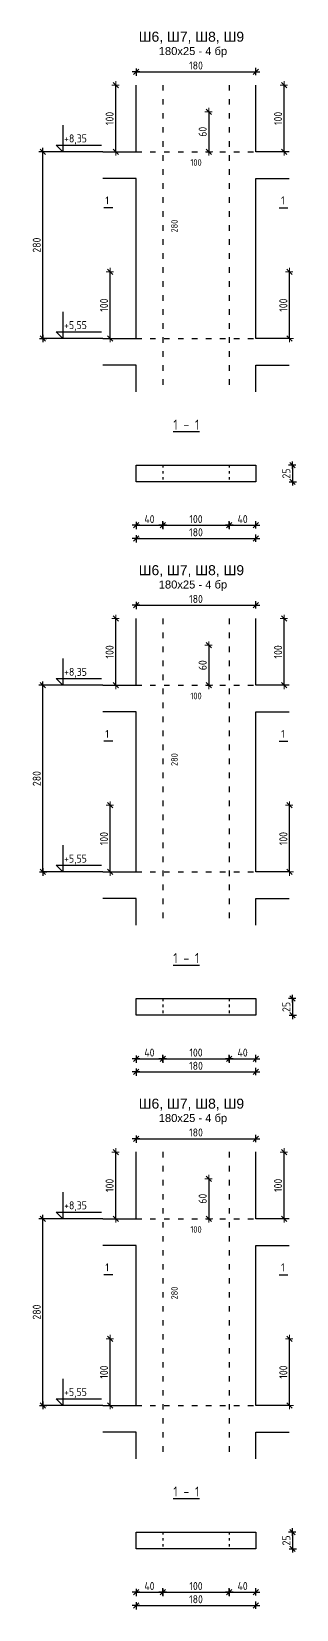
# Model space of a CAD drawing. Header units: millimetres. Extents: x 879 to 91735, y -13728 to 454.
# Drawn here: x 5611 to 6009, y -1912 to 454 of the extents above; entities that cross this region are included whole.
import ezdxf
from ezdxf.enums import TextEntityAlignment as Align

# ---------------------------------------------------------------- set-up
doc = ezdxf.new("R2010")
doc.units = ezdxf.units.MM
doc.linetypes.add('ACAD_ISO03W100', pattern=[30, 12, -18])
for name, color, linetype, lineweight in [('1K_arm_koti', 5, 'Continuous', 20), ('1K_koti_razrezi', 3, 'Continuous', 25), ('1K_text-koloni', 3, 'Continuous', 35)]:
    doc.layers.add(name, color=color, linetype=linetype, lineweight=lineweight)
for name, color, linetype in [('1K_SHA', 134, 'Continuous'), ('KTX', 1, 'Continuous'), ('KTXTXT', 4, 'Continuous')]:
    doc.layers.add(name, color=color, linetype=linetype)
doc.styles.add('DIM', font='romans.shx', dxfattribs={"width": 0.85})
doc.styles.add('Z1', font='ARIAL.TTF')
doc.dimstyles.new('obseg', dxfattribs={"dimtxt": 10, "dimasz": 1, "dimexe": 0.3, "dimexo": 0, "dimgap": 0, "dimtad": 0, "dimrnd": 1, "dimzin": 14, "dimdsep": 46, "dimtxsty": 'DIM', "dimblk": 'DIM2', "dimcen": 0.09, "dimse1": 1, "dimse2": 1, "dimsd1": 1, "dimsd2": 1, "dimclrd": 256, "dimclre": 256, "dimclrt": 256, "dimadec": 0, "dimazin": 0, "dimtfac": 2.307692, "dimtix": 1, "dimtmove": 2, "dimatfit": 3, "dimldrblk": 'DIM2', "dimfxl": 0, "dimtvp": 0.769231, "dimtolj": 1, "dimtzin": 14, "dimarcsym": 0})
doc.dimstyles.new('RAZR1', dxfattribs={"dimtxt": 12, "dimasz": 1, "dimexe": 0.3, "dimexo": 0, "dimgap": 0, "dimtad": 0, "dimrnd": 0.1, "dimzin": 14, "dimdsep": 46, "dimtxsty": 'DIM', "dimblk": 'DIM2', "dimcen": 0.09, "dimse1": 1, "dimse2": 1, "dimclrd": 256, "dimclre": 256, "dimclrt": 41, "dimadec": 8, "dimazin": 0, "dimtfac": 2.307692, "dimtix": 1, "dimtmove": 2, "dimatfit": 3, "dimldrblk": 'DIM2', "dimfxl": 0, "dimtvp": 0.769231, "dimtolj": 1, "dimtzin": 14, "dimarcsym": 0})

# ---------------------------------------------------------------- blocks, each defined once
blk = doc.blocks.new('DIM2')
for p, q in [((-5.7, 0), (5.7, 0)), ((4, 4), (-4, -4)), ((0, -5), (0, 6))]:
    blk.add_line(p, q)
blk = doc.blocks.new('*D148')
at = {"layer": '1K_koti_razrezi', "lineweight": -2}
blk.add_line((5769.2, -1906.2), (5947.2, -1906.2), dxfattribs=at)
at = {"layer": 'Defpoints', "color": 0}
for p in [(5768.2, -1821.2), (5948.2, -1821.2), (5948.2, -1906.2)]:
    blk.add_point(p, dxfattribs=at)
at = {"layer": '1K_koti_razrezi', "lineweight": -2, "rotation": 180}
blk.add_blockref('DIM2', (5768.2, -1906.2), dxfattribs=at)
at = {"layer": '1K_koti_razrezi', "lineweight": -2}
blk.add_blockref('DIM2', (5948.2, -1906.2), dxfattribs=at)
at = {"layer": '1K_koti_razrezi', "color": 41, "insert": (5858.2, -1896.9), "char_height": 12, "attachment_point": 5, "style": 'DIM'}
blk.add_mtext('\\A1;180', dxfattribs=at)
blk = doc.blocks.new('*D149')
at = {"layer": '1K_koti_razrezi', "lineweight": -2}
blk.add_line((6003.2, -1797.2), (6003.2, -1820.2), dxfattribs=at)
at = {"layer": 'Defpoints', "color": 0}
for p in [(5948.2, -1796.2), (5948.2, -1821.2), (6003.2, -1821.2)]:
    blk.add_point(p, dxfattribs=at)
at = {"layer": '1K_koti_razrezi', "lineweight": -2}
for p, rotation in [((6003.2, -1796.2), 90), ((6003.2, -1821.2), 270)]:
    blk.add_blockref('DIM2', p, dxfattribs=dict(at, rotation=rotation))
at = {"layer": '1K_koti_razrezi', "color": 41, "insert": (5993.9, -1808.7), "char_height": 12, "attachment_point": 5, "rotation": 90, "style": 'DIM'}
blk.add_mtext('\\A1;25', dxfattribs=at)
blk = doc.blocks.new('*D150')
at = {"layer": '1K_koti_razrezi', "lineweight": -2}
blk.add_line((5628.2, -1605.2), (5628.2, -1327.2), dxfattribs=at)
at = {"layer": 'Defpoints', "color": 0}
for p in [(5628.2, -1326.2), (5718.2, -1326.2), (5718.2, -1606.2)]:
    blk.add_point(p, dxfattribs=at)
at = {"layer": '1K_koti_razrezi', "lineweight": -2}
for p, rotation in [((5628.2, -1326.2), 90), ((5628.2, -1606.2), 270)]:
    blk.add_blockref('DIM2', p, dxfattribs=dict(at, rotation=rotation))
at = {"layer": '1K_koti_razrezi', "color": 41, "insert": (5618.9, -1466.2), "char_height": 12, "attachment_point": 5, "rotation": 90, "style": 'DIM'}
blk.add_mtext('\\A1;280', dxfattribs=at)
blk = doc.blocks.new('*D151')
at = {"layer": '1K_koti_razrezi', "lineweight": -2}
blk.add_line((5769.2, -1206.2), (5947.2, -1206.2), dxfattribs=at)
at = {"layer": 'Defpoints', "color": 0}
for p in [(5948.2, -1206.2), (5768.2, -1366.2), (5948.2, -1366.2)]:
    blk.add_point(p, dxfattribs=at)
at = {"layer": '1K_koti_razrezi', "lineweight": -2, "rotation": 180}
blk.add_blockref('DIM2', (5768.2, -1206.2), dxfattribs=at)
at = {"layer": '1K_koti_razrezi', "lineweight": -2}
blk.add_blockref('DIM2', (5948.2, -1206.2), dxfattribs=at)
at = {"layer": '1K_koti_razrezi', "color": 41, "insert": (5858.2, -1196.9), "char_height": 12, "attachment_point": 5, "style": 'DIM'}
blk.add_mtext('\\A1;180', dxfattribs=at)
blk = doc.blocks.new('*D152')
at = {"layer": '1K_koti_razrezi', "lineweight": -2}
blk.add_line((5769.2, -1886.3), (5807.2, -1886.3), dxfattribs=at)
at = {"layer": 'Defpoints', "color": 0}
for p in [(5768.2, -1821.2), (5808.2, -1821.2), (5808.2, -1886.3)]:
    blk.add_point(p, dxfattribs=at)
at = {"layer": '1K_koti_razrezi', "lineweight": -2, "rotation": 180}
blk.add_blockref('DIM2', (5768.2, -1886.3), dxfattribs=at)
at = {"layer": '1K_koti_razrezi', "lineweight": -2}
blk.add_blockref('DIM2', (5808.2, -1886.3), dxfattribs=at)
at = {"layer": '1K_koti_razrezi', "color": 41, "insert": (5788.2, -1877.1), "char_height": 12, "attachment_point": 5, "style": 'DIM'}
blk.add_mtext('\\A1;40', dxfattribs=at)
blk = doc.blocks.new('*D153')
at = {"layer": '1K_koti_razrezi', "lineweight": -2}
blk.add_line((5809.2, -1886.3), (5907.2, -1886.3), dxfattribs=at)
at = {"layer": 'Defpoints', "color": 0}
for p in [(5808.2, -1821.2), (5908.2, -1821.2), (5908.2, -1886.3)]:
    blk.add_point(p, dxfattribs=at)
at = {"layer": '1K_koti_razrezi', "lineweight": -2, "rotation": 180}
blk.add_blockref('DIM2', (5808.2, -1886.3), dxfattribs=at)
at = {"layer": '1K_koti_razrezi', "lineweight": -2}
blk.add_blockref('DIM2', (5908.2, -1886.3), dxfattribs=at)
at = {"layer": '1K_koti_razrezi', "color": 41, "insert": (5858.2, -1877.1), "char_height": 12, "attachment_point": 5, "style": 'DIM'}
blk.add_mtext('\\A1;100', dxfattribs=at)
blk = doc.blocks.new('*D154')
at = {"layer": '1K_koti_razrezi', "lineweight": -2}
blk.add_line((5909.2, -1886.3), (5947.2, -1886.3), dxfattribs=at)
at = {"layer": 'Defpoints', "color": 0}
for p in [(5908.2, -1821.2), (5948.2, -1821.2), (5948.2, -1886.3)]:
    blk.add_point(p, dxfattribs=at)
at = {"layer": '1K_koti_razrezi', "lineweight": -2, "rotation": 180}
blk.add_blockref('DIM2', (5908.2, -1886.3), dxfattribs=at)
at = {"layer": '1K_koti_razrezi', "lineweight": -2}
blk.add_blockref('DIM2', (5948.2, -1886.3), dxfattribs=at)
at = {"layer": '1K_koti_razrezi', "color": 41, "insert": (5928.2, -1877.1), "char_height": 12, "attachment_point": 5, "style": 'DIM'}
blk.add_mtext('\\A1;40', dxfattribs=at)
blk = doc.blocks.new('*D155')
at = {"layer": '1K_arm_koti', "lineweight": -2}
blk.add_line((5729.3, -1605.2), (5729.3, -1507.2), dxfattribs=at)
at = {"layer": 'Defpoints', "color": 0}
for p in [(5729.3, -1506.2), (5769.7, -1506.2), (5768.2, -1606.2)]:
    blk.add_point(p, dxfattribs=at)
at = {"layer": '1K_arm_koti', "lineweight": -2}
for p, rotation in [((5729.3, -1506.2), 90), ((5729.3, -1606.2), 270)]:
    blk.add_blockref('DIM2', p, dxfattribs=dict(at, rotation=rotation))
at = {"layer": '1K_arm_koti', "color": 41, "insert": (5720, -1556.2), "char_height": 12, "attachment_point": 5, "rotation": 90, "style": 'DIM'}
blk.add_mtext('\\A1;100', dxfattribs=at)
blk = doc.blocks.new('*D156')
at = {"layer": '1K_arm_koti', "lineweight": -2}
blk.add_line((5737.6, -1325.2), (5737.6, -1227.2), dxfattribs=at)
at = {"layer": 'Defpoints', "color": 0}
for p in [(5737.6, -1226.2), (5770.7, -1226.2), (5768.2, -1326.2)]:
    blk.add_point(p, dxfattribs=at)
at = {"layer": '1K_arm_koti', "lineweight": -2}
for p, rotation in [((5737.6, -1226.2), 90), ((5737.6, -1326.2), 270)]:
    blk.add_blockref('DIM2', p, dxfattribs=dict(at, rotation=rotation))
at = {"layer": '1K_arm_koti', "color": 41, "insert": (5728.4, -1276.2), "char_height": 12, "attachment_point": 5, "rotation": 90, "style": 'DIM'}
blk.add_mtext('\\A1;100', dxfattribs=at)
blk = doc.blocks.new('*D157')
at = {"layer": '1K_arm_koti', "lineweight": -2}
blk.add_line((5998.6, -1605.2), (5998.6, -1507.2), dxfattribs=at)
at = {"layer": 'Defpoints', "color": 0}
for p in [(5946.7, -1506.2), (5998.6, -1506.2), (5948.2, -1606.2)]:
    blk.add_point(p, dxfattribs=at)
at = {"layer": '1K_arm_koti', "lineweight": -2}
for p, rotation in [((5998.6, -1506.2), 90), ((5998.6, -1606.2), 270)]:
    blk.add_blockref('DIM2', p, dxfattribs=dict(at, rotation=rotation))
at = {"layer": '1K_arm_koti', "color": 41, "insert": (5989.4, -1556.2), "char_height": 12, "attachment_point": 5, "rotation": 90, "style": 'DIM'}
blk.add_mtext('\\A1;100', dxfattribs=at)
blk = doc.blocks.new('*D158')
at = {"layer": '1K_arm_koti', "lineweight": -2}
blk.add_line((5990.7, -1325.2), (5990.7, -1227.2), dxfattribs=at)
at = {"layer": 'Defpoints', "color": 0}
for p in [(5945.7, -1226.2), (5990.7, -1226.2), (5948.2, -1326.2)]:
    blk.add_point(p, dxfattribs=at)
at = {"layer": '1K_arm_koti', "lineweight": -2}
for p, rotation in [((5990.7, -1226.2), 90), ((5990.7, -1326.2), 270)]:
    blk.add_blockref('DIM2', p, dxfattribs=dict(at, rotation=rotation))
at = {"layer": '1K_arm_koti', "color": 41, "insert": (5981.5, -1276.2), "char_height": 12, "attachment_point": 5, "rotation": 90, "style": 'DIM'}
blk.add_mtext('\\A1;100', dxfattribs=at)
blk = doc.blocks.new('*D159')
at = {"layer": '1K_arm_koti', "lineweight": -2}
blk.add_line((5877.5, -1267.2), (5877.5, -1325.2), dxfattribs=at)
at = {"layer": 'Defpoints', "color": 0}
for p in [(5890.1, -1266.2), (5877.5, -1326.2), (5948.2, -1326.2)]:
    blk.add_point(p, dxfattribs=at)
at = {"layer": '1K_arm_koti', "lineweight": -2}
for p, rotation in [((5877.5, -1266.2), 90), ((5877.5, -1326.2), 270)]:
    blk.add_blockref('DIM2', p, dxfattribs=dict(at, rotation=rotation))
at = {"layer": '1K_arm_koti', "color": 41, "insert": (5868.2, -1296.2), "char_height": 12, "attachment_point": 5, "rotation": 90, "style": 'DIM'}
blk.add_mtext('\\A1;60', dxfattribs=at)
blk = doc.blocks.new('*D160')
at = {"layer": 'Defpoints', "color": 0}
for p in [(5833.5, -1326.2), (5833.5, -1606.2), (5833.5, -1606.2)]:
    blk.add_point(p, dxfattribs=at)
at = {"layer": '1K_arm_koti', "insert": (5825.8, -1437.7), "char_height": 10, "attachment_point": 5, "rotation": 90, "style": 'DIM'}
blk.add_mtext('\\A1;280', dxfattribs=at)
blk = doc.blocks.new('*D161')
at = {"layer": 'Defpoints', "color": 0}
for p in [(5808.2, -1350), (5908.2, -1350), (5908.2, -1350)]:
    blk.add_point(p, dxfattribs=at)
at = {"layer": '1K_arm_koti', "insert": (5858.2, -1342.3), "char_height": 10, "attachment_point": 5, "style": 'DIM'}
blk.add_mtext('\\A1;100', dxfattribs=at)
blk = doc.blocks.new('*D162')
at = {"layer": '1K_koti_razrezi', "lineweight": -2}
blk.add_line((5769.2, -1106.2), (5947.2, -1106.2), dxfattribs=at)
at = {"layer": 'Defpoints', "color": 0}
for p in [(5768.2, -1021.2), (5948.2, -1021.2), (5948.2, -1106.2)]:
    blk.add_point(p, dxfattribs=at)
at = {"layer": '1K_koti_razrezi', "lineweight": -2, "rotation": 180}
blk.add_blockref('DIM2', (5768.2, -1106.2), dxfattribs=at)
at = {"layer": '1K_koti_razrezi', "lineweight": -2}
blk.add_blockref('DIM2', (5948.2, -1106.2), dxfattribs=at)
at = {"layer": '1K_koti_razrezi', "color": 41, "insert": (5858.2, -1096.9), "char_height": 12, "attachment_point": 5, "style": 'DIM'}
blk.add_mtext('\\A1;180', dxfattribs=at)
blk = doc.blocks.new('*D163')
at = {"layer": '1K_koti_razrezi', "lineweight": -2}
blk.add_line((6003.2, -997.2), (6003.2, -1020.2), dxfattribs=at)
at = {"layer": 'Defpoints', "color": 0}
for p in [(5948.2, -996.2), (5948.2, -1021.2), (6003.2, -1021.2)]:
    blk.add_point(p, dxfattribs=at)
at = {"layer": '1K_koti_razrezi', "lineweight": -2}
for p, rotation in [((6003.2, -996.2), 90), ((6003.2, -1021.2), 270)]:
    blk.add_blockref('DIM2', p, dxfattribs=dict(at, rotation=rotation))
at = {"layer": '1K_koti_razrezi', "color": 41, "insert": (5993.9, -1008.7), "char_height": 12, "attachment_point": 5, "rotation": 90, "style": 'DIM'}
blk.add_mtext('\\A1;25', dxfattribs=at)
blk = doc.blocks.new('*D164')
at = {"layer": '1K_koti_razrezi', "lineweight": -2}
blk.add_line((5628.2, -805.2), (5628.2, -527.2), dxfattribs=at)
at = {"layer": 'Defpoints', "color": 0}
for p in [(5628.2, -526.2), (5718.2, -526.2), (5718.2, -806.2)]:
    blk.add_point(p, dxfattribs=at)
at = {"layer": '1K_koti_razrezi', "lineweight": -2}
for p, rotation in [((5628.2, -526.2), 90), ((5628.2, -806.2), 270)]:
    blk.add_blockref('DIM2', p, dxfattribs=dict(at, rotation=rotation))
at = {"layer": '1K_koti_razrezi', "color": 41, "insert": (5618.9, -666.2), "char_height": 12, "attachment_point": 5, "rotation": 90, "style": 'DIM'}
blk.add_mtext('\\A1;280', dxfattribs=at)
blk = doc.blocks.new('*D165')
at = {"layer": '1K_koti_razrezi', "lineweight": -2}
blk.add_line((5769.2, -406.2), (5947.2, -406.2), dxfattribs=at)
at = {"layer": 'Defpoints', "color": 0}
for p in [(5948.2, -406.2), (5768.2, -566.2), (5948.2, -566.2)]:
    blk.add_point(p, dxfattribs=at)
at = {"layer": '1K_koti_razrezi', "lineweight": -2, "rotation": 180}
blk.add_blockref('DIM2', (5768.2, -406.2), dxfattribs=at)
at = {"layer": '1K_koti_razrezi', "lineweight": -2}
blk.add_blockref('DIM2', (5948.2, -406.2), dxfattribs=at)
at = {"layer": '1K_koti_razrezi', "color": 41, "insert": (5858.2, -396.9), "char_height": 12, "attachment_point": 5, "style": 'DIM'}
blk.add_mtext('\\A1;180', dxfattribs=at)
blk = doc.blocks.new('*D166')
at = {"layer": '1K_koti_razrezi', "lineweight": -2}
blk.add_line((5769.2, -1086.3), (5807.2, -1086.3), dxfattribs=at)
at = {"layer": 'Defpoints', "color": 0}
for p in [(5768.2, -1021.2), (5808.2, -1021.2), (5808.2, -1086.3)]:
    blk.add_point(p, dxfattribs=at)
at = {"layer": '1K_koti_razrezi', "lineweight": -2, "rotation": 180}
blk.add_blockref('DIM2', (5768.2, -1086.3), dxfattribs=at)
at = {"layer": '1K_koti_razrezi', "lineweight": -2}
blk.add_blockref('DIM2', (5808.2, -1086.3), dxfattribs=at)
at = {"layer": '1K_koti_razrezi', "color": 41, "insert": (5788.2, -1077.1), "char_height": 12, "attachment_point": 5, "style": 'DIM'}
blk.add_mtext('\\A1;40', dxfattribs=at)
blk = doc.blocks.new('*D167')
at = {"layer": '1K_koti_razrezi', "lineweight": -2}
blk.add_line((5809.2, -1086.3), (5907.2, -1086.3), dxfattribs=at)
at = {"layer": 'Defpoints', "color": 0}
for p in [(5808.2, -1021.2), (5908.2, -1021.2), (5908.2, -1086.3)]:
    blk.add_point(p, dxfattribs=at)
at = {"layer": '1K_koti_razrezi', "lineweight": -2, "rotation": 180}
blk.add_blockref('DIM2', (5808.2, -1086.3), dxfattribs=at)
at = {"layer": '1K_koti_razrezi', "lineweight": -2}
blk.add_blockref('DIM2', (5908.2, -1086.3), dxfattribs=at)
at = {"layer": '1K_koti_razrezi', "color": 41, "insert": (5858.2, -1077.1), "char_height": 12, "attachment_point": 5, "style": 'DIM'}
blk.add_mtext('\\A1;100', dxfattribs=at)
blk = doc.blocks.new('*D168')
at = {"layer": '1K_koti_razrezi', "lineweight": -2}
blk.add_line((5909.2, -1086.3), (5947.2, -1086.3), dxfattribs=at)
at = {"layer": 'Defpoints', "color": 0}
for p in [(5908.2, -1021.2), (5948.2, -1021.2), (5948.2, -1086.3)]:
    blk.add_point(p, dxfattribs=at)
at = {"layer": '1K_koti_razrezi', "lineweight": -2, "rotation": 180}
blk.add_blockref('DIM2', (5908.2, -1086.3), dxfattribs=at)
at = {"layer": '1K_koti_razrezi', "lineweight": -2}
blk.add_blockref('DIM2', (5948.2, -1086.3), dxfattribs=at)
at = {"layer": '1K_koti_razrezi', "color": 41, "insert": (5928.2, -1077.1), "char_height": 12, "attachment_point": 5, "style": 'DIM'}
blk.add_mtext('\\A1;40', dxfattribs=at)
blk = doc.blocks.new('*D169')
at = {"layer": '1K_arm_koti', "lineweight": -2}
blk.add_line((5729.3, -805.2), (5729.3, -707.2), dxfattribs=at)
at = {"layer": 'Defpoints', "color": 0}
for p in [(5729.3, -706.2), (5769.7, -706.2), (5768.2, -806.2)]:
    blk.add_point(p, dxfattribs=at)
at = {"layer": '1K_arm_koti', "lineweight": -2}
for p, rotation in [((5729.3, -706.2), 90), ((5729.3, -806.2), 270)]:
    blk.add_blockref('DIM2', p, dxfattribs=dict(at, rotation=rotation))
at = {"layer": '1K_arm_koti', "color": 41, "insert": (5720, -756.2), "char_height": 12, "attachment_point": 5, "rotation": 90, "style": 'DIM'}
blk.add_mtext('\\A1;100', dxfattribs=at)
blk = doc.blocks.new('*D170')
at = {"layer": '1K_arm_koti', "lineweight": -2}
blk.add_line((5737.6, -525.2), (5737.6, -427.2), dxfattribs=at)
at = {"layer": 'Defpoints', "color": 0}
for p in [(5737.6, -426.2), (5770.7, -426.2), (5768.2, -526.2)]:
    blk.add_point(p, dxfattribs=at)
at = {"layer": '1K_arm_koti', "lineweight": -2}
for p, rotation in [((5737.6, -426.2), 90), ((5737.6, -526.2), 270)]:
    blk.add_blockref('DIM2', p, dxfattribs=dict(at, rotation=rotation))
at = {"layer": '1K_arm_koti', "color": 41, "insert": (5728.4, -476.2), "char_height": 12, "attachment_point": 5, "rotation": 90, "style": 'DIM'}
blk.add_mtext('\\A1;100', dxfattribs=at)
blk = doc.blocks.new('*D171')
at = {"layer": '1K_arm_koti', "lineweight": -2}
blk.add_line((5998.6, -805.2), (5998.6, -707.2), dxfattribs=at)
at = {"layer": 'Defpoints', "color": 0}
for p in [(5946.7, -706.2), (5998.6, -706.2), (5948.2, -806.2)]:
    blk.add_point(p, dxfattribs=at)
at = {"layer": '1K_arm_koti', "lineweight": -2}
for p, rotation in [((5998.6, -706.2), 90), ((5998.6, -806.2), 270)]:
    blk.add_blockref('DIM2', p, dxfattribs=dict(at, rotation=rotation))
at = {"layer": '1K_arm_koti', "color": 41, "insert": (5989.4, -756.2), "char_height": 12, "attachment_point": 5, "rotation": 90, "style": 'DIM'}
blk.add_mtext('\\A1;100', dxfattribs=at)
blk = doc.blocks.new('*D172')
at = {"layer": '1K_arm_koti', "lineweight": -2}
blk.add_line((5990.7, -525.2), (5990.7, -427.2), dxfattribs=at)
at = {"layer": 'Defpoints', "color": 0}
for p in [(5945.7, -426.2), (5990.7, -426.2), (5948.2, -526.2)]:
    blk.add_point(p, dxfattribs=at)
at = {"layer": '1K_arm_koti', "lineweight": -2}
for p, rotation in [((5990.7, -426.2), 90), ((5990.7, -526.2), 270)]:
    blk.add_blockref('DIM2', p, dxfattribs=dict(at, rotation=rotation))
at = {"layer": '1K_arm_koti', "color": 41, "insert": (5981.5, -476.2), "char_height": 12, "attachment_point": 5, "rotation": 90, "style": 'DIM'}
blk.add_mtext('\\A1;100', dxfattribs=at)
blk = doc.blocks.new('*D173')
at = {"layer": '1K_arm_koti', "lineweight": -2}
blk.add_line((5877.5, -467.2), (5877.5, -525.2), dxfattribs=at)
at = {"layer": 'Defpoints', "color": 0}
for p in [(5890.1, -466.2), (5877.5, -526.2), (5948.2, -526.2)]:
    blk.add_point(p, dxfattribs=at)
at = {"layer": '1K_arm_koti', "lineweight": -2}
for p, rotation in [((5877.5, -466.2), 90), ((5877.5, -526.2), 270)]:
    blk.add_blockref('DIM2', p, dxfattribs=dict(at, rotation=rotation))
at = {"layer": '1K_arm_koti', "color": 41, "insert": (5868.2, -496.2), "char_height": 12, "attachment_point": 5, "rotation": 90, "style": 'DIM'}
blk.add_mtext('\\A1;60', dxfattribs=at)
blk = doc.blocks.new('*D174')
at = {"layer": 'Defpoints', "color": 0}
for p in [(5833.5, -526.2), (5833.5, -806.2), (5833.5, -806.2)]:
    blk.add_point(p, dxfattribs=at)
at = {"layer": '1K_arm_koti', "insert": (5825.8, -637.7), "char_height": 10, "attachment_point": 5, "rotation": 90, "style": 'DIM'}
blk.add_mtext('\\A1;280', dxfattribs=at)
blk = doc.blocks.new('*D175')
at = {"layer": 'Defpoints', "color": 0}
for p in [(5808.2, -550), (5908.2, -550), (5908.2, -550)]:
    blk.add_point(p, dxfattribs=at)
at = {"layer": '1K_arm_koti', "insert": (5858.2, -542.3), "char_height": 10, "attachment_point": 5, "style": 'DIM'}
blk.add_mtext('\\A1;100', dxfattribs=at)
blk = doc.blocks.new('*D176')
at = {"layer": '1K_koti_razrezi', "lineweight": -2}
blk.add_line((5769.2, -306.2), (5947.2, -306.2), dxfattribs=at)
at = {"layer": 'Defpoints', "color": 0}
for p in [(5768.2, -221.2), (5948.2, -221.2), (5948.2, -306.2)]:
    blk.add_point(p, dxfattribs=at)
at = {"layer": '1K_koti_razrezi', "lineweight": -2, "rotation": 180}
blk.add_blockref('DIM2', (5768.2, -306.2), dxfattribs=at)
at = {"layer": '1K_koti_razrezi', "lineweight": -2}
blk.add_blockref('DIM2', (5948.2, -306.2), dxfattribs=at)
at = {"layer": '1K_koti_razrezi', "color": 41, "insert": (5858.2, -296.9), "char_height": 12, "attachment_point": 5, "style": 'DIM'}
blk.add_mtext('\\A1;180', dxfattribs=at)
blk = doc.blocks.new('*D177')
at = {"layer": '1K_koti_razrezi', "lineweight": -2}
blk.add_line((6003.2, -197.2), (6003.2, -220.2), dxfattribs=at)
at = {"layer": 'Defpoints', "color": 0}
for p in [(5948.2, -196.2), (5948.2, -221.2), (6003.2, -221.2)]:
    blk.add_point(p, dxfattribs=at)
at = {"layer": '1K_koti_razrezi', "lineweight": -2}
for p, rotation in [((6003.2, -196.2), 90), ((6003.2, -221.2), 270)]:
    blk.add_blockref('DIM2', p, dxfattribs=dict(at, rotation=rotation))
at = {"layer": '1K_koti_razrezi', "color": 41, "insert": (5993.9, -208.7), "char_height": 12, "attachment_point": 5, "rotation": 90, "style": 'DIM'}
blk.add_mtext('\\A1;25', dxfattribs=at)
blk = doc.blocks.new('*D178')
at = {"layer": '1K_koti_razrezi', "lineweight": -2}
blk.add_line((5628.2, -5.2), (5628.2, 272.8), dxfattribs=at)
at = {"layer": 'Defpoints', "color": 0}
for p in [(5628.2, 273.8), (5718.2, 273.8), (5718.2, -6.2)]:
    blk.add_point(p, dxfattribs=at)
at = {"layer": '1K_koti_razrezi', "lineweight": -2}
for p, rotation in [((5628.2, 273.8), 90), ((5628.2, -6.2), 270)]:
    blk.add_blockref('DIM2', p, dxfattribs=dict(at, rotation=rotation))
at = {"layer": '1K_koti_razrezi', "color": 41, "insert": (5618.9, 133.8), "char_height": 12, "attachment_point": 5, "rotation": 90, "style": 'DIM'}
blk.add_mtext('\\A1;280', dxfattribs=at)
blk = doc.blocks.new('*D179')
at = {"layer": '1K_koti_razrezi', "lineweight": -2}
blk.add_line((5769.2, 393.8), (5947.2, 393.8), dxfattribs=at)
at = {"layer": 'Defpoints', "color": 0}
for p in [(5948.2, 393.8), (5768.2, 233.8), (5948.2, 233.8)]:
    blk.add_point(p, dxfattribs=at)
at = {"layer": '1K_koti_razrezi', "lineweight": -2, "rotation": 180}
blk.add_blockref('DIM2', (5768.2, 393.8), dxfattribs=at)
at = {"layer": '1K_koti_razrezi', "lineweight": -2}
blk.add_blockref('DIM2', (5948.2, 393.8), dxfattribs=at)
at = {"layer": '1K_koti_razrezi', "color": 41, "insert": (5858.2, 403.1), "char_height": 12, "attachment_point": 5, "style": 'DIM'}
blk.add_mtext('\\A1;180', dxfattribs=at)
blk = doc.blocks.new('*D180')
at = {"layer": '1K_koti_razrezi', "lineweight": -2}
blk.add_line((5769.2, -286.3), (5807.2, -286.3), dxfattribs=at)
at = {"layer": 'Defpoints', "color": 0}
for p in [(5768.2, -221.2), (5808.2, -221.2), (5808.2, -286.3)]:
    blk.add_point(p, dxfattribs=at)
at = {"layer": '1K_koti_razrezi', "lineweight": -2, "rotation": 180}
blk.add_blockref('DIM2', (5768.2, -286.3), dxfattribs=at)
at = {"layer": '1K_koti_razrezi', "lineweight": -2}
blk.add_blockref('DIM2', (5808.2, -286.3), dxfattribs=at)
at = {"layer": '1K_koti_razrezi', "color": 41, "insert": (5788.2, -277.1), "char_height": 12, "attachment_point": 5, "style": 'DIM'}
blk.add_mtext('\\A1;40', dxfattribs=at)
blk = doc.blocks.new('*D181')
at = {"layer": '1K_koti_razrezi', "lineweight": -2}
blk.add_line((5809.2, -286.3), (5907.2, -286.3), dxfattribs=at)
at = {"layer": 'Defpoints', "color": 0}
for p in [(5808.2, -221.2), (5908.2, -221.2), (5908.2, -286.3)]:
    blk.add_point(p, dxfattribs=at)
at = {"layer": '1K_koti_razrezi', "lineweight": -2, "rotation": 180}
blk.add_blockref('DIM2', (5808.2, -286.3), dxfattribs=at)
at = {"layer": '1K_koti_razrezi', "lineweight": -2}
blk.add_blockref('DIM2', (5908.2, -286.3), dxfattribs=at)
at = {"layer": '1K_koti_razrezi', "color": 41, "insert": (5858.2, -277.1), "char_height": 12, "attachment_point": 5, "style": 'DIM'}
blk.add_mtext('\\A1;100', dxfattribs=at)
blk = doc.blocks.new('*D182')
at = {"layer": '1K_koti_razrezi', "lineweight": -2}
blk.add_line((5909.2, -286.3), (5947.2, -286.3), dxfattribs=at)
at = {"layer": 'Defpoints', "color": 0}
for p in [(5908.2, -221.2), (5948.2, -221.2), (5948.2, -286.3)]:
    blk.add_point(p, dxfattribs=at)
at = {"layer": '1K_koti_razrezi', "lineweight": -2, "rotation": 180}
blk.add_blockref('DIM2', (5908.2, -286.3), dxfattribs=at)
at = {"layer": '1K_koti_razrezi', "lineweight": -2}
blk.add_blockref('DIM2', (5948.2, -286.3), dxfattribs=at)
at = {"layer": '1K_koti_razrezi', "color": 41, "insert": (5928.2, -277.1), "char_height": 12, "attachment_point": 5, "style": 'DIM'}
blk.add_mtext('\\A1;40', dxfattribs=at)
blk = doc.blocks.new('*D183')
at = {"layer": '1K_arm_koti', "lineweight": -2}
blk.add_line((5729.3, -5.2), (5729.3, 92.8), dxfattribs=at)
at = {"layer": 'Defpoints', "color": 0}
for p in [(5729.3, 93.8), (5769.7, 93.8), (5768.2, -6.2)]:
    blk.add_point(p, dxfattribs=at)
at = {"layer": '1K_arm_koti', "lineweight": -2}
for p, rotation in [((5729.3, 93.8), 90), ((5729.3, -6.2), 270)]:
    blk.add_blockref('DIM2', p, dxfattribs=dict(at, rotation=rotation))
at = {"layer": '1K_arm_koti', "color": 41, "insert": (5720, 43.8), "char_height": 12, "attachment_point": 5, "rotation": 90, "style": 'DIM'}
blk.add_mtext('\\A1;100', dxfattribs=at)
blk = doc.blocks.new('*D184')
at = {"layer": '1K_arm_koti', "lineweight": -2}
blk.add_line((5737.6, 274.8), (5737.6, 372.8), dxfattribs=at)
at = {"layer": 'Defpoints', "color": 0}
for p in [(5737.6, 373.8), (5770.7, 373.8), (5768.2, 273.8)]:
    blk.add_point(p, dxfattribs=at)
at = {"layer": '1K_arm_koti', "lineweight": -2}
for p, rotation in [((5737.6, 373.8), 90), ((5737.6, 273.8), 270)]:
    blk.add_blockref('DIM2', p, dxfattribs=dict(at, rotation=rotation))
at = {"layer": '1K_arm_koti', "color": 41, "insert": (5728.4, 323.8), "char_height": 12, "attachment_point": 5, "rotation": 90, "style": 'DIM'}
blk.add_mtext('\\A1;100', dxfattribs=at)
blk = doc.blocks.new('*D185')
at = {"layer": '1K_arm_koti', "lineweight": -2}
blk.add_line((5998.6, -5.2), (5998.6, 92.8), dxfattribs=at)
at = {"layer": 'Defpoints', "color": 0}
for p in [(5946.7, 93.8), (5998.6, 93.8), (5948.2, -6.2)]:
    blk.add_point(p, dxfattribs=at)
at = {"layer": '1K_arm_koti', "lineweight": -2}
for p, rotation in [((5998.6, 93.8), 90), ((5998.6, -6.2), 270)]:
    blk.add_blockref('DIM2', p, dxfattribs=dict(at, rotation=rotation))
at = {"layer": '1K_arm_koti', "color": 41, "insert": (5989.4, 43.8), "char_height": 12, "attachment_point": 5, "rotation": 90, "style": 'DIM'}
blk.add_mtext('\\A1;100', dxfattribs=at)
blk = doc.blocks.new('*D186')
at = {"layer": '1K_arm_koti', "lineweight": -2}
blk.add_line((5990.7, 274.8), (5990.7, 372.8), dxfattribs=at)
at = {"layer": 'Defpoints', "color": 0}
for p in [(5945.7, 373.8), (5990.7, 373.8), (5948.2, 273.8)]:
    blk.add_point(p, dxfattribs=at)
at = {"layer": '1K_arm_koti', "lineweight": -2}
for p, rotation in [((5990.7, 373.8), 90), ((5990.7, 273.8), 270)]:
    blk.add_blockref('DIM2', p, dxfattribs=dict(at, rotation=rotation))
at = {"layer": '1K_arm_koti', "color": 41, "insert": (5981.5, 323.8), "char_height": 12, "attachment_point": 5, "rotation": 90, "style": 'DIM'}
blk.add_mtext('\\A1;100', dxfattribs=at)
blk = doc.blocks.new('*D187')
at = {"layer": '1K_arm_koti', "lineweight": -2}
blk.add_line((5877.5, 332.8), (5877.5, 274.8), dxfattribs=at)
at = {"layer": 'Defpoints', "color": 0}
for p in [(5890.1, 333.8), (5877.5, 273.8), (5948.2, 273.8)]:
    blk.add_point(p, dxfattribs=at)
at = {"layer": '1K_arm_koti', "lineweight": -2}
for p, rotation in [((5877.5, 333.8), 90), ((5877.5, 273.8), 270)]:
    blk.add_blockref('DIM2', p, dxfattribs=dict(at, rotation=rotation))
at = {"layer": '1K_arm_koti', "color": 41, "insert": (5868.2, 303.8), "char_height": 12, "attachment_point": 5, "rotation": 90, "style": 'DIM'}
blk.add_mtext('\\A1;60', dxfattribs=at)
blk = doc.blocks.new('*D188')
at = {"layer": 'Defpoints', "color": 0}
for p in [(5833.5, 273.8), (5833.5, -6.2), (5833.5, -6.2)]:
    blk.add_point(p, dxfattribs=at)
at = {"layer": '1K_arm_koti', "insert": (5825.8, 162.3), "char_height": 10, "attachment_point": 5, "rotation": 90, "style": 'DIM'}
blk.add_mtext('\\A1;280', dxfattribs=at)
blk = doc.blocks.new('*D189')
at = {"layer": 'Defpoints', "color": 0}
for p in [(5808.2, 250), (5908.2, 250), (5908.2, 250)]:
    blk.add_point(p, dxfattribs=at)
at = {"layer": '1K_arm_koti', "insert": (5858.2, 257.7), "char_height": 10, "attachment_point": 5, "style": 'DIM'}
blk.add_mtext('\\A1;100', dxfattribs=at)

msp = doc.modelspace()

# ---------------------------------------------------------------- linework, layer by layer
at = {"layer": '1K_koti_razrezi'}
for p, q in [((5718.164, 273.826), (5628.164, 273.826)), ((5718.164, -6.174), (5628.164, -6.174)), ((5718.164, -526.174), (5628.164, -526.174)), ((5718.164, -806.174), (5628.164, -806.174)), ((5718.164, -1326.174), (5628.164, -1326.174)), ((5718.164, -1606.174), (5628.164, -1606.174))]:
    msp.add_line(p, q, dxfattribs=at)
at = {"layer": '1K_SHA'}
for points in [[(5718.164, 273.826), (5768.164, 273.826), (5768.164, 373.826)], [(5998.164, 273.826), (5948.164, 273.826), (5948.164, 373.826)], [(5718.164, -6.174), (5768.164, -6.174), (5768.164, 233.826), (5718.164, 233.826)], [(5998.164, -6.174), (5948.164, -6.174), (5948.164, 233.826), (5998.164, 233.826)], [(5768.164, -86.174), (5768.164, -46.174), (5718.164, -46.174)], [(5948.164, -86.174), (5948.164, -46.174), (5998.164, -46.174)], [(5768.164, -196.174), (5948.164, -196.174), (5948.164, -221.174), (5768.164, -221.174), (5768.164, -196.174)], [(5718.164, -526.174), (5768.164, -526.174), (5768.164, -426.174)], [(5998.164, -526.174), (5948.164, -526.174), (5948.164, -426.174)], [(5718.164, -806.174), (5768.164, -806.174), (5768.164, -566.174), (5718.164, -566.174)], [(5998.164, -806.174), (5948.164, -806.174), (5948.164, -566.174), (5998.164, -566.174)], [(5768.164, -886.174), (5768.164, -846.174), (5718.164, -846.174)], [(5948.164, -886.174), (5948.164, -846.174), (5998.164, -846.174)], [(5768.164, -996.174), (5948.164, -996.174), (5948.164, -1021.174), (5768.164, -1021.174), (5768.164, -996.174)], [(5718.164, -1326.174), (5768.164, -1326.174), (5768.164, -1226.174)], [(5998.164, -1326.174), (5948.164, -1326.174), (5948.164, -1226.174)], [(5718.164, -1606.174), (5768.164, -1606.174), (5768.164, -1366.174), (5718.164, -1366.174)], [(5998.164, -1606.174), (5948.164, -1606.174), (5948.164, -1366.174), (5998.164, -1366.174)], [(5768.164, -1686.174), (5768.164, -1646.174), (5718.164, -1646.174)], [(5948.164, -1686.174), (5948.164, -1646.174), (5998.164, -1646.174)], [(5768.164, -1796.174), (5948.164, -1796.174), (5948.164, -1821.174), (5768.164, -1821.174), (5768.164, -1796.174)]]:
    msp.add_lwpolyline(points, dxfattribs=at)
at = {"layer": '1K_SHA', "linetype": 'ACAD_ISO03W100', "ltscale": 0.7}
for points in [[(5808.164, 373.826), (5808.164, -86.174)], [(5908.164, 373.826), (5908.164, -86.174)], [(5768.164, 273.826), (5948.164, 273.826)], [(5768.164, -6.174), (5948.164, -6.174)], [(5808.164, -426.174), (5808.164, -886.174)], [(5908.164, -426.174), (5908.164, -886.174)], [(5768.164, -526.174), (5948.164, -526.174)], [(5768.164, -806.174), (5948.164, -806.174)], [(5808.164, -1226.174), (5808.164, -1686.174)], [(5908.164, -1226.174), (5908.164, -1686.174)], [(5768.164, -1326.174), (5948.164, -1326.174)], [(5768.164, -1606.174), (5948.164, -1606.174)]]:
    msp.add_lwpolyline(points, dxfattribs=at)
at = {"layer": '1K_SHA', "linetype": 'ACAD_ISO03W100', "ltscale": 0.3}
for points in [[(5808.164, -196.174), (5808.164, -221.174)], [(5908.164, -196.174), (5908.164, -221.174)], [(5808.164, -996.174), (5808.164, -1021.174)], [(5908.164, -996.174), (5908.164, -1021.174)], [(5808.164, -1796.174), (5808.164, -1821.174)], [(5908.164, -1796.174), (5908.164, -1821.174)]]:
    msp.add_lwpolyline(points, dxfattribs=at)
at = {"layer": 'KTX'}
for p, q in [((5733.164, 189.826), (5719.964, 189.826)), ((5983.164, 189.826), (5996.364, 189.826)), ((5733.164, -610.174), (5719.964, -610.174)), ((5983.164, -610.174), (5996.364, -610.174)), ((5733.164, -1410.174), (5719.964, -1410.174)), ((5983.164, -1410.174), (5996.364, -1410.174))]:
    msp.add_line(p, q, dxfattribs=at)
for points in [[(5658.164, 313.826), (5658.164, 273.826), (5648.164, 283.826), (5716.164, 283.826)], [(5658.164, 33.826), (5658.164, -6.174), (5648.164, 3.826), (5716.164, 3.826)], [(5658.164, -486.174), (5658.164, -526.174), (5648.164, -516.174), (5716.164, -516.174)], [(5658.164, -766.174), (5658.164, -806.174), (5648.164, -796.174), (5716.164, -796.174)], [(5658.164, -1286.174), (5658.164, -1326.174), (5648.164, -1316.174), (5716.164, -1316.174)], [(5658.164, -1566.174), (5658.164, -1606.174), (5648.164, -1596.174), (5716.164, -1596.174)]]:
    msp.add_lwpolyline(points, dxfattribs=at)

# ---------------------------------------------------------------- texts
at = {"layer": '1K_text-koloni', "style": 'Z1'}
for p in [(5851.303, 453.826), (5851.303, -346.174), (5851.303, -1146.174)]:
    msp.add_text('Ш6, Ш7, Ш8, Ш9', height=15, dxfattribs=at).set_placement(p, align=Align.TOP_CENTER)
for p in [(5802.205, 418.826), (5802.205, -381.174), (5802.205, -1181.174)]:
    msp.add_text('180x25 - 4 бр', height=12, dxfattribs=at).set_placement(p)
at = {"layer": 'KTXTXT', "style": 'DIM', "width": 0.85}
for s, height, p in [('+8,35', 12, (5660.164, 287.826)), ('1', 12, (5721.964, 194.826)), ('1', 12, (5986.107, 194.826)), ('+5,55', 12, (5660.164, 7.826)), ('%%U1 - 1', 15, (5824.063, -142.911)), ('+8,35', 12, (5660.164, -512.174)), ('1', 12, (5721.964, -605.174)), ('1', 12, (5986.107, -605.174)), ('+5,55', 12, (5660.164, -792.174)), ('%%U1 - 1', 15, (5824.063, -942.911)), ('+8,35', 12, (5660.164, -1312.174)), ('1', 12, (5721.964, -1405.174)), ('1', 12, (5986.107, -1405.174)), ('+5,55', 12, (5660.164, -1592.174)), ('%%U1 - 1', 15, (5824.063, -1742.911))]:
    msp.add_text(s, height=height, dxfattribs=at).set_placement(p)

# ---------------------------------------------------------------- dimensions: what is measured, and where the dimension line sits
at = {"layer": '1K_arm_koti'}
for base, p1, p2, picture, middle in [((5737.588, 373.826), (5768.164, 273.826), (5770.664, 373.826), '*D184', (5728.357, 323.826)), ((5990.74, 373.826), (5948.164, 273.826), (5945.664, 373.826), '*D186', (5981.51, 323.826)), ((5877.468, 273.826), (5890.098, 333.826), (5948.164, 273.826), '*D187', (5868.237, 303.826)), ((5729.269, 93.826), (5768.164, -6.174), (5769.664, 93.826), '*D183', (5720.038, 43.826)), ((5998.61, 93.826), (5948.164, -6.174), (5946.664, 93.826), '*D185', (5989.379, 43.826)), ((5737.588, -426.174), (5768.164, -526.174), (5770.664, -426.174), '*D170', (5728.357, -476.174)), ((5990.74, -426.174), (5948.164, -526.174), (5945.664, -426.174), '*D172', (5981.51, -476.174)), ((5877.468, -526.174), (5890.098, -466.174), (5948.164, -526.174), '*D173', (5868.237, -496.174)), ((5729.269, -706.174), (5768.164, -806.174), (5769.664, -706.174), '*D169', (5720.038, -756.174)), ((5998.61, -706.174), (5948.164, -806.174), (5946.664, -706.174), '*D171', (5989.379, -756.174)), ((5737.588, -1226.174), (5768.164, -1326.174), (5770.664, -1226.174), '*D156', (5728.357, -1276.174)), ((5990.74, -1226.174), (5948.164, -1326.174), (5945.664, -1226.174), '*D158', (5981.51, -1276.174)), ((5877.468, -1326.174), (5890.098, -1266.174), (5948.164, -1326.174), '*D159', (5868.237, -1296.174)), ((5729.269, -1506.174), (5768.164, -1606.174), (5769.664, -1506.174), '*D155', (5720.038, -1556.174)), ((5998.61, -1506.174), (5948.164, -1606.174), (5946.664, -1506.174), '*D157', (5989.379, -1556.174))]:
    dim = msp.add_linear_dim(base=base, p1=p1, p2=p2, angle=90, dimstyle='RAZR1', dxfattribs=at)
    dim.commit()
    dim.dimension.update_dxf_attribs({"geometry": picture, "text_midpoint": middle})
for base, p1, p2, picture, middle in [((5908.164, 250.038), (5808.164, 250.038), (5908.164, 250.038), '*D189', (5858.164, 257.73)), ((5908.164, -549.962), (5808.164, -549.962), (5908.164, -549.962), '*D175', (5858.164, -542.27)), ((5908.164, -1349.962), (5808.164, -1349.962), (5908.164, -1349.962), '*D161', (5858.164, -1342.27))]:
    dim = msp.add_linear_dim(base=base, p1=p1, p2=p2, dimstyle='obseg', dxfattribs=at)
    dim.commit()
    dim.dimension.update_dxf_attribs({"geometry": picture, "text_midpoint": middle})
for base, p1, p2, picture, middle in [((5833.473, -6.174), (5833.473, 273.826), (5833.473, -6.174), '*D188', (5825.78, 162.254)), ((5833.473, -806.174), (5833.473, -526.174), (5833.473, -806.174), '*D174', (5825.78, -637.746)), ((5833.473, -1606.174), (5833.473, -1326.174), (5833.473, -1606.174), '*D160', (5825.78, -1437.746))]:
    dim = msp.add_linear_dim(base=base, p1=p1, p2=p2, angle=90, dimstyle='obseg', dxfattribs=at)
    dim.commit()
    dim.dimension.update_dxf_attribs({"geometry": picture, "text_midpoint": middle, "dimtype": 160})
at = {"layer": '1K_koti_razrezi'}
for base, p1, p2, picture, middle in [((5948.164, 393.826), (5768.164, 233.826), (5948.164, 233.826), '*D179', (5858.164, 403.057)), ((5948.164, -306.174), (5768.164, -221.174), (5948.164, -221.174), '*D176', (5858.164, -296.943)), ((5808.164, -286.332), (5768.164, -221.174), (5808.164, -221.174), '*D180', (5788.164, -277.101)), ((5908.164, -286.332), (5808.164, -221.174), (5908.164, -221.174), '*D181', (5858.164, -277.101)), ((5948.164, -286.332), (5908.164, -221.174), (5948.164, -221.174), '*D182', (5928.164, -277.101)), ((5948.164, -406.174), (5768.164, -566.174), (5948.164, -566.174), '*D165', (5858.164, -396.943)), ((5948.164, -1106.174), (5768.164, -1021.174), (5948.164, -1021.174), '*D162', (5858.164, -1096.943)), ((5808.164, -1086.332), (5768.164, -1021.174), (5808.164, -1021.174), '*D166', (5788.164, -1077.101)), ((5908.164, -1086.332), (5808.164, -1021.174), (5908.164, -1021.174), '*D167', (5858.164, -1077.101)), ((5948.164, -1086.332), (5908.164, -1021.174), (5948.164, -1021.174), '*D168', (5928.164, -1077.101)), ((5948.164, -1206.174), (5768.164, -1366.174), (5948.164, -1366.174), '*D151', (5858.164, -1196.943)), ((5948.164, -1906.174), (5768.164, -1821.174), (5948.164, -1821.174), '*D148', (5858.164, -1896.943)), ((5808.164, -1886.332), (5768.164, -1821.174), (5808.164, -1821.174), '*D152', (5788.164, -1877.101)), ((5908.164, -1886.332), (5808.164, -1821.174), (5908.164, -1821.174), '*D153', (5858.164, -1877.101)), ((5948.164, -1886.332), (5908.164, -1821.174), (5948.164, -1821.174), '*D154', (5928.164, -1877.101))]:
    dim = msp.add_linear_dim(base=base, p1=p1, p2=p2, dimstyle='RAZR1', dxfattribs=at)
    dim.commit()
    dim.dimension.update_dxf_attribs({"geometry": picture, "text_midpoint": middle})
for base, p1, p2, picture, middle in [((5628.164, 273.826), (5718.164, -6.174), (5718.164, 273.826), '*D178', (5618.933, 133.826)), ((6003.164, -221.174), (5948.164, -196.174), (5948.164, -221.174), '*D177', (5993.933, -208.674)), ((5628.164, -526.174), (5718.164, -806.174), (5718.164, -526.174), '*D164', (5618.933, -666.174)), ((6003.164, -1021.174), (5948.164, -996.174), (5948.164, -1021.174), '*D163', (5993.933, -1008.674)), ((5628.164, -1326.174), (5718.164, -1606.174), (5718.164, -1326.174), '*D150', (5618.933, -1466.174)), ((6003.164, -1821.174), (5948.164, -1796.174), (5948.164, -1821.174), '*D149', (5993.933, -1808.674))]:
    dim = msp.add_linear_dim(base=base, p1=p1, p2=p2, angle=90, dimstyle='RAZR1', dxfattribs=at)
    dim.commit()
    dim.dimension.update_dxf_attribs({"geometry": picture, "text_midpoint": middle})

doc.saveas('drawing.dxf')
